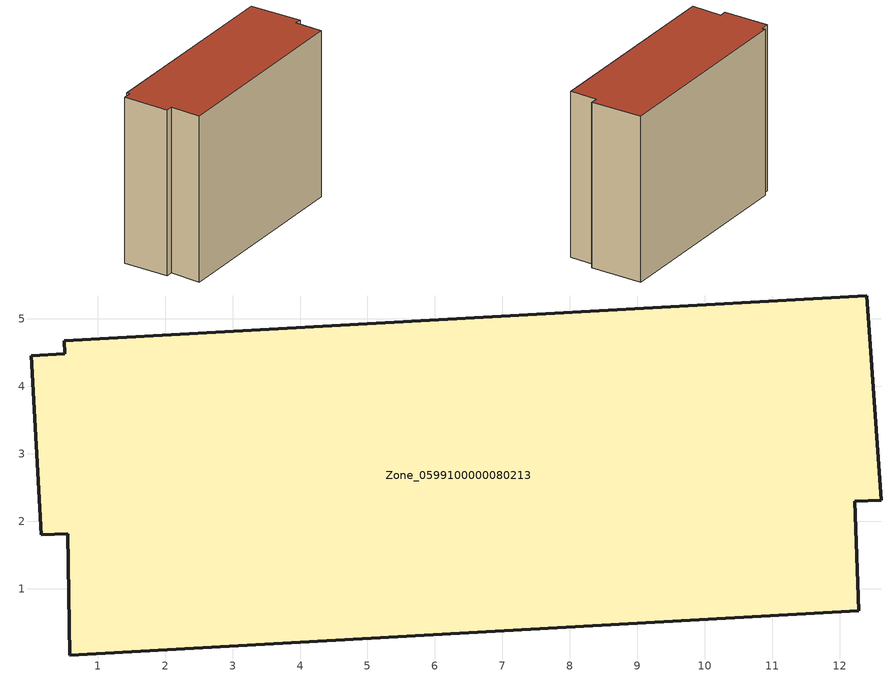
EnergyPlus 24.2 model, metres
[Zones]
Zone_0599100000080213
 floor ground (C_G): 0.58,0.02 0.55,1.81 0.17,1.8 0.01,4.46 0.51,4.48 0.51,4.68 12.4,5.34 12.62,2.31 12.23,2.3 12.29,0.68 z0
 wall outside (C_F): 0.55,1.81 0.58,0.02 12.29,0.68 12.23,2.3 12.62,2.31 12.4,5.34 0.51,4.68 0.51,4.48 0.01,4.46 0.17,1.8 0.55,1.81 z0:9.76
 roof outside (C_R): 0.17,1.8 0.55,1.81 0.58,0.02 12.29,0.68 12.23,2.3 12.62,2.31 12.4,5.34 0.51,4.68 0.51,4.48 0.01,4.46 z9.76
[BUILDING]
Pand.0599100000080213: North Axis=0; Terrain=City; Loads Convergence Tolerance Value=0.04; Temperature Convergence Tolerance Value=0.4; Solar Distribution=FullExterior; Maximum Number of Warmup Days=25; Minimum Number of Warmup Days=1
[Site:Location]
Rotterdam.The.Hague.AP_ZH_NLD Design_Conditions: Latitude=51.96; Longitude=4.45; Time Zone=1; Elevation=-4.5
[SITE:GROUNDTEMPERATURE:BUILDINGSURFACE]
18, 18, 18, 18, 18, 18, 18, 18, 18, 18, 18, 18
[MATERIAL] Thermal Absorptance=0.9; Solar Absorptance=0.7; Visible Absorptance=0.7
Name | Roughness | Thickness | Conductivity | Density | Specific Heat
G.TI.1946 | MediumSmooth | 0.15 | 1 | 540 | 1210
F.TI.1946 | Rough | 0.3 | 0.857143 | 1920 | 840
R.TI.1946 | MediumRough | 0.2 | 0.1 | 1500 | 1000
[CONSTRUCTION]
C_G: G.TI.1946
C_F: F.TI.1946
C_R: R.TI.1946
[ZONE]
Zone_0599100000080213: Type=1; Multiplier=1; Ceiling Height=Autocalculate; Volume=Autocalculate; Floor Area=autocalculate; Part of Total Floor Area=Yes
[ZONEINFILTRATION:DESIGNFLOWRATE]
Infil_Zone_0599100000080213: Zone or ZoneList or Space or SpaceList=Zone_0599100000080213; Schedule=AlwaysOn; Design Flow Rate Calculation Method=Flow/Area; Flow Rate per Floor Area=0.003; Constant Term Coefficient=1; Temperature Term Coefficient=0; Velocity Term Coefficient=0; Velocity Squared Term Coefficient=0
[HVACTEMPLATE:ZONE:IDEALLOADSAIRSYSTEM]
Zone_0599100000080213: Maximum Heating Supply Air Temperature=50; Minimum Cooling Supply Air Temperature=13; Maximum Heating Supply Air Humidity Ratio=0.0156; Minimum Cooling Supply Air Humidity Ratio=0.0077; Heating Limit=NoLimit; Cooling Limit=NoLimit; Dehumidification Control Type=ConstantSensibleHeatRatio; Cooling Sensible Heat Ratio=0.7; Dehumidification Setpoint=60; Humidification Control Type=None; Humidification Setpoint=30; Outdoor Air Method=None; Outdoor Air Flow Rate per Person=0.00944; Outdoor Air Flow Rate per Zone Floor Area=0; Outdoor Air Flow Rate per Zone=0; Demand Controlled Ventilation Type=None; Outdoor Air Economizer Type=NoEconomizer; Heat Recovery Type=None; Sensible Heat Recovery Effectiveness=0.7; Latent Heat Recovery Effectiveness=0.65
[ZONECONTROL:THERMOSTAT]
ThermostatControl_Zone_0599100000080213: Zone or ZoneList=Zone_0599100000080213; Control Type Schedule=DualSetpointControlType; Control 1=Thermostat_Zone_0599100000080213; Temperature Difference Between Cutout And Setpoint=0
[THERMOSTATSETPOINT:DUALSETPOINT]
Thermostat_Zone_0599100000080213: Heating Setpoint Temperature Schedule=HeatingSetpoint_Zone_0599100000080213; Cooling Setpoint Temperature Schedule=CoolingSetpoint_Zone_0599100000080213
[SCHEDULE:COMPACT]
HeatingSetpoint_Zone_0599100000080213: Through: 12/31, For: AllDays, Until: 24:00, 21
CoolingSetpoint_Zone_0599100000080213: Through: 12/31, For: AllDays, Until: 24:00, 24
DualSetpointControlType: Through: 12/31, For: AllDays, Until: 24:00, 4
AlwaysOn: Through: 12/31, For: AllDays, Until: 24:00, 1
